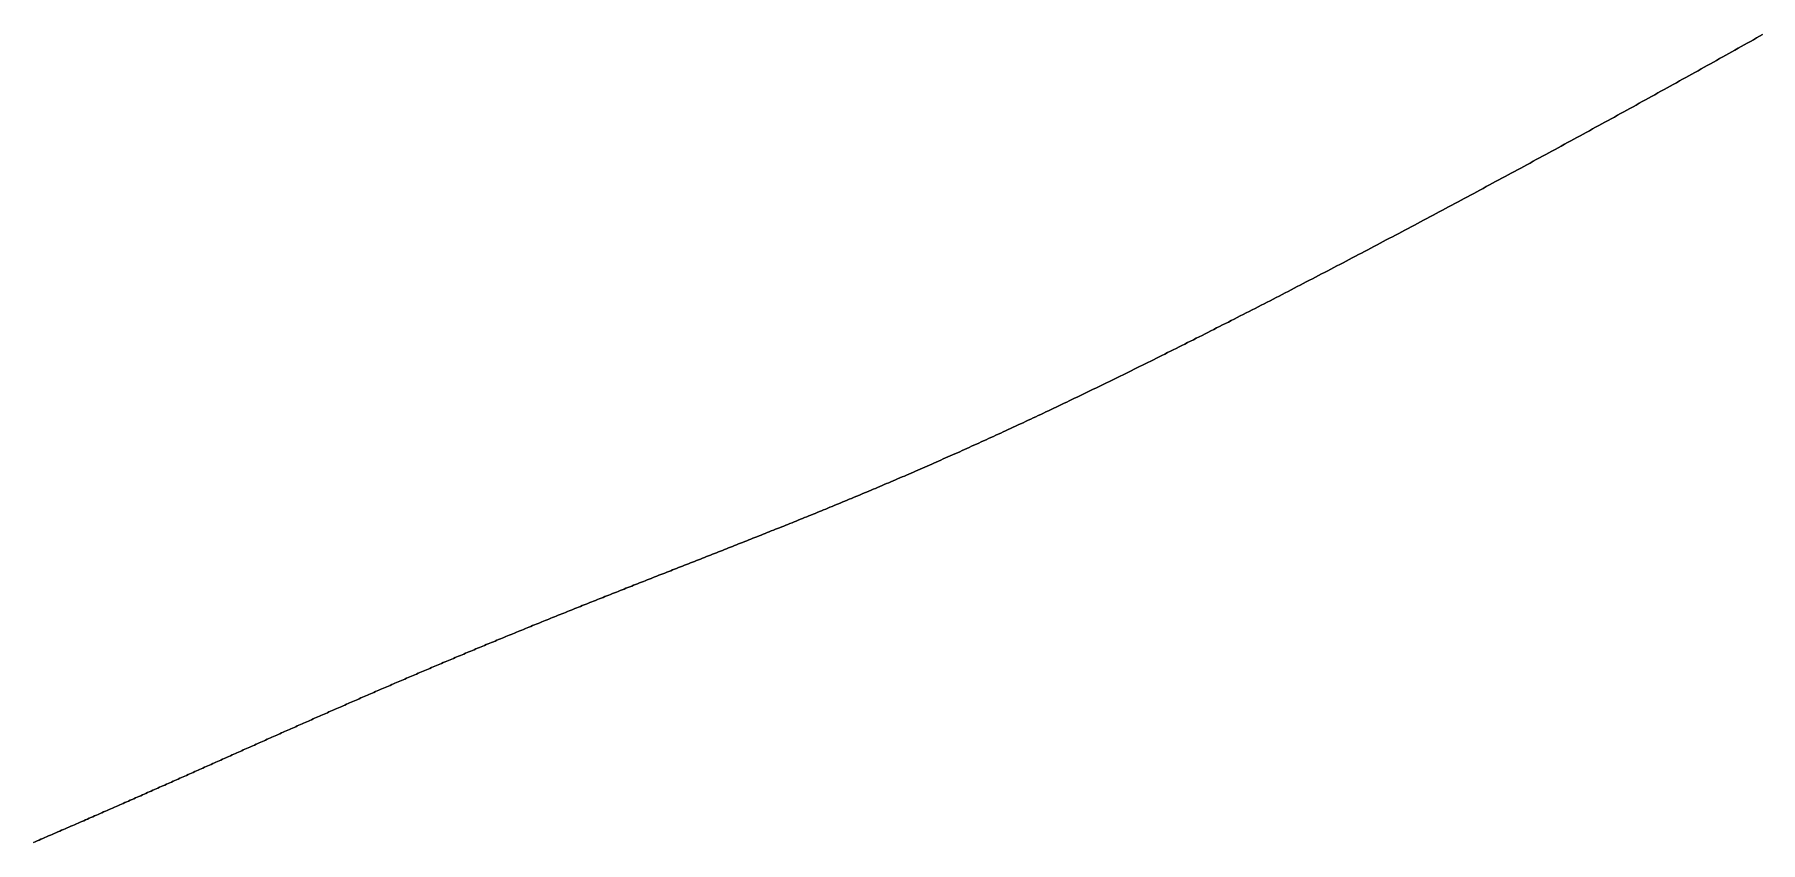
# Model space of a CAD drawing. Header units: inches. Extents: x 130170 to 284068, y 377793 to 804530.
# Drawn here: x 252282.86 to 252325.42, y 753096.95 to 753116.86 of the extents above; entities that cross this region are included whole.
import ezdxf

# ---------------------------------------------------------------- set-up
doc = ezdxf.new("R2010")
doc.units = ezdxf.units.IN
doc.header["$MEASUREMENT"] = 0
doc.layers.add('muni_il', color=7, linetype='Continuous')

msp = doc.modelspace()

# ---------------------------------------------------------------- linework, layer by layer
at = {"layer": 'muni_il'}
for points in [[(252325.472, 753116.862), (252325.397, 753116.82), (252325.321, 753116.777), (252325.246, 753116.735), (252325.17, 753116.692), (252325.094, 753116.65), (252325.019, 753116.607), (252324.943, 753116.565), (252324.867, 753116.523), (252324.791, 753116.48), (252324.716, 753116.438), (252324.64, 753116.395), (252324.564, 753116.353), (252324.488, 753116.31), (252324.412, 753116.268), (252324.336, 753116.225), (252324.26, 753116.183), (252324.184, 753116.141), (252324.108, 753116.098), (252324.032, 753116.056), (252323.956, 753116.013), (252323.88, 753115.971), (252323.804, 753115.929), (252323.728, 753115.886), (252323.652, 753115.844), (252323.575, 753115.802), (252323.499, 753115.759), (252323.423, 753115.717), (252323.347, 753115.674), (252323.27, 753115.632), (252323.194, 753115.59), (252323.117, 753115.548), (252323.041, 753115.505), (252322.965, 753115.463), (252322.888, 753115.421), (252322.812, 753115.378), (252322.735, 753115.336), (252322.659, 753115.294), (252322.582, 753115.252), (252322.506, 753115.209), (252322.429, 753115.167), (252322.353, 753115.125), (252322.276, 753115.083), (252322.199, 753115.04), (252322.123, 753114.998), (252322.046, 753114.956), (252321.969, 753114.914), (252321.893, 753114.872), (252321.816, 753114.829), (252321.739, 753114.787), (252321.662, 753114.745), (252321.585, 753114.703), (252321.509, 753114.661), (252321.432, 753114.619), (252321.355, 753114.577), (252321.278, 753114.534), (252321.201, 753114.492), (252321.124, 753114.45), (252321.047, 753114.408), (252320.97, 753114.366), (252320.893, 753114.324), (252320.816, 753114.282), (252320.739, 753114.24), (252320.662, 753114.198), (252320.585, 753114.156), (252320.508, 753114.114), (252320.431, 753114.072), (252320.354, 753114.03), (252320.277, 753113.988), (252320.2, 753113.946), (252320.123, 753113.905), (252320.046, 753113.863), (252319.969, 753113.821), (252319.891, 753113.779), (252319.814, 753113.737), (252319.737, 753113.695), (252319.66, 753113.653), (252319.583, 753113.612), (252319.506, 753113.57), (252319.428, 753113.528), (252319.351, 753113.486), (252319.274, 753113.445), (252319.197, 753113.403), (252319.12, 753113.361), (252319.042, 753113.32), (252318.965, 753113.278), (252318.888, 753113.236), (252318.811, 753113.195), (252318.734, 753113.153), (252318.656, 753113.112), (252318.579, 753113.07), (252318.502, 753113.029), (252318.425, 753112.987), (252318.348, 753112.946), (252318.27, 753112.904), (252318.193, 753112.863), (252318.116, 753112.822), (252318.039, 753112.78), (252317.962, 753112.739), (252317.885, 753112.698), (252317.808, 753112.656), (252317.73, 753112.615), (252317.653, 753112.574), (252317.576, 753112.533), (252317.499, 753112.492), (252317.422, 753112.451), (252317.345, 753112.409), (252317.268, 753112.369), (252317.191, 753112.328), (252317.114, 753112.287), (252317.037, 753112.246), (252316.96, 753112.205), (252316.884, 753112.164), (252316.807, 753112.123), (252316.73, 753112.082), (252316.653, 753112.042), (252316.576, 753112.001), (252316.5, 753111.96), (252316.423, 753111.92), (252316.346, 753111.879), (252316.27, 753111.839), (252316.193, 753111.798), (252316.117, 753111.758), (252316.04, 753111.717), (252315.964, 753111.677), (252315.887, 753111.637), (252315.811, 753111.596), (252315.735, 753111.556), (252315.658, 753111.516), (252315.582, 753111.476), (252315.506, 753111.436), (252315.43, 753111.396), (252315.354, 753111.356), (252315.278, 753111.316), (252315.202, 753111.276), (252315.126, 753111.237), (252315.05, 753111.197), (252314.974, 753111.157), (252314.899, 753111.118), (252314.823, 753111.078), (252314.747, 753111.039), (252314.672, 753110.999), (252314.596, 753110.96), (252314.521, 753110.92), (252314.446, 753110.881), (252314.37, 753110.842), (252314.295, 753110.803), (252314.22, 753110.764), (252314.145, 753110.725), (252314.07, 753110.686), (252313.995, 753110.647), (252313.921, 753110.609), (252313.846, 753110.57), (252313.771, 753110.531), (252313.697, 753110.493), (252313.622, 753110.454), (252313.548, 753110.416), (252313.474, 753110.378), (252313.399, 753110.339), (252313.325, 753110.301), (252313.251, 753110.263), (252313.177, 753110.225), (252313.104, 753110.187), (252313.03, 753110.149), (252312.956, 753110.111), (252312.883, 753110.074), (252312.81, 753110.036), (252312.736, 753109.999), (252312.663, 753109.961), (252312.59, 753109.924), (252312.517, 753109.887), (252312.444, 753109.849), (252312.371, 753109.812), (252312.299, 753109.775), (252312.226, 753109.738), (252312.154, 753109.702), (252312.081, 753109.665), (252312.009, 753109.628), (252311.937, 753109.592), (252311.865, 753109.555), (252311.793, 753109.519), (252311.722, 753109.483), (252311.65, 753109.446), (252311.579, 753109.41), (252311.507, 753109.374), (252311.436, 753109.339), (252311.365, 753109.303), (252311.294, 753109.267), (252311.223, 753109.231), (252311.153, 753109.196), (252311.082, 753109.161), (252311.012, 753109.125), (252310.941, 753109.09), (252310.871, 753109.055), (252310.801, 753109.02), (252310.731, 753108.985), (252310.661, 753108.95), (252310.592, 753108.916), (252310.522, 753108.881), (252310.453, 753108.847), (252310.384, 753108.812), (252310.315, 753108.778), (252310.246, 753108.744), (252310.177, 753108.71), (252310.108, 753108.676), (252310.04, 753108.642), (252309.972, 753108.609), (252309.903, 753108.575), (252309.835, 753108.541), (252309.767, 753108.508), (252309.7, 753108.475), (252309.632, 753108.442), (252309.565, 753108.409), (252309.497, 753108.376), (252309.43, 753108.343), (252309.363, 753108.31), (252309.296, 753108.277), (252309.23, 753108.245), (252309.163, 753108.213), (252309.097, 753108.18), (252309.03, 753108.148), (252308.964, 753108.116), (252308.898, 753108.084), (252308.832, 753108.052), (252308.767, 753108.021), (252308.701, 753107.989), (252308.636, 753107.958), (252308.571, 753107.926), (252308.506, 753107.895), (252308.441, 753107.864), (252308.376, 753107.833), (252308.311, 753107.802), (252308.247, 753107.771), (252308.182, 753107.741), (252308.118, 753107.71), (252308.054, 753107.68), (252307.991, 753107.649), (252307.927, 753107.619), (252307.863, 753107.589), (252307.8, 753107.559), (252307.737, 753107.529), (252307.673, 753107.499), (252307.611, 753107.47), (252307.548, 753107.44), (252307.485, 753107.411), (252307.423, 753107.382), (252307.36, 753107.352), (252307.298, 753107.323), (252307.236, 753107.294), (252307.174, 753107.265), (252307.112, 753107.237), (252307.051, 753107.208), (252306.989, 753107.18), (252306.928, 753107.151), (252306.867, 753107.123), (252306.806, 753107.095), (252306.745, 753107.067), (252306.684, 753107.039), (252306.624, 753107.011), (252306.563, 753106.983), (252306.503, 753106.955), (252306.443, 753106.928), (252306.383, 753106.9), (252306.323, 753106.873), (252306.263, 753106.846), (252306.203, 753106.819), (252306.144, 753106.792), (252306.085, 753106.765), (252306.025, 753106.738), (252305.966, 753106.711), (252305.907, 753106.685), (252305.849, 753106.658), (252305.79, 753106.632), (252305.731, 753106.605), (252305.673, 753106.579), (252305.615, 753106.553), (252305.557, 753106.527), (252305.498, 753106.501), (252305.441, 753106.476), (252305.383, 753106.45), (252305.325, 753106.424), (252305.268, 753106.399), (252305.21, 753106.373), (252305.153, 753106.348), (252305.096, 753106.323), (252305.039, 753106.298), (252304.982, 753106.273), (252304.925, 753106.248), (252304.868, 753106.223), (252304.812, 753106.198), (252304.755, 753106.174), (252304.699, 753106.149), (252304.643, 753106.124), (252304.587, 753106.1), (252304.531, 753106.076), (252304.475, 753106.052), (252304.419, 753106.027), (252304.363, 753106.003), (252304.308, 753105.979), (252304.252, 753105.955), (252304.197, 753105.932), (252304.142, 753105.908), (252304.087, 753105.884), (252304.032, 753105.861), (252303.976, 753105.837), (252303.922, 753105.814), (252303.867, 753105.791), (252303.812, 753105.767), (252303.758, 753105.744), (252303.703, 753105.721), (252303.649, 753105.698), (252303.594, 753105.675), (252303.54, 753105.652), (252303.486, 753105.629), (252303.432, 753105.607), (252303.378, 753105.584), (252303.324, 753105.561), (252303.271, 753105.539), (252303.217, 753105.516), (252303.163, 753105.494), (252303.11, 753105.472), (252303.056, 753105.449), (252303.003, 753105.427), (252302.95, 753105.405), (252302.897, 753105.383), (252302.844, 753105.361), (252302.791, 753105.339), (252302.738, 753105.317), (252302.685, 753105.295), (252302.632, 753105.273), (252302.579, 753105.252), (252302.527, 753105.23), (252302.474, 753105.209), (252302.422, 753105.187), (252302.369, 753105.165), (252302.317, 753105.144), (252302.264, 753105.123), (252302.212, 753105.101), (252302.16, 753105.08), (252302.108, 753105.059), (252302.056, 753105.038), (252302.004, 753105.017), (252301.952, 753104.996), (252301.9, 753104.975), (252301.848, 753104.954), (252301.797, 753104.933), (252301.745, 753104.912), (252301.693, 753104.891), (252301.642, 753104.87), (252301.59, 753104.849), (252301.539, 753104.829), (252301.488, 753104.808), (252301.436, 753104.787), (252301.385, 753104.767), (252301.334, 753104.746), (252301.283, 753104.726), (252301.232, 753104.705), (252301.181, 753104.685), (252301.13, 753104.665), (252301.079, 753104.644), (252301.028, 753104.624), (252300.977, 753104.604), (252300.926, 753104.583), (252300.876, 753104.563), (252300.825, 753104.543), (252300.774, 753104.523), (252300.724, 753104.503), (252300.673, 753104.483), (252300.623, 753104.463), (252300.572, 753104.443), (252300.522, 753104.423), (252300.472, 753104.403), (252300.422, 753104.383), (252300.371, 753104.363), (252300.321, 753104.343), (252300.271, 753104.323), (252300.221, 753104.304), (252300.171, 753104.284), (252300.121, 753104.264), (252300.071, 753104.244), (252300.021, 753104.225), (252299.971, 753104.205), (252299.922, 753104.186), (252299.872, 753104.166), (252299.822, 753104.146), (252299.772, 753104.127), (252299.723, 753104.107), (252299.673, 753104.088), (252299.624, 753104.068), (252299.574, 753104.049), (252299.525, 753104.029), (252299.475, 753104.01), (252299.426, 753103.991), (252299.377, 753103.971), (252299.327, 753103.952), (252299.278, 753103.932), (252299.229, 753103.913), (252299.18, 753103.894), (252299.131, 753103.875), (252299.082, 753103.855), (252299.033, 753103.836), (252298.984, 753103.817), (252298.935, 753103.798), (252298.886, 753103.779), (252298.838, 753103.759), (252298.789, 753103.74), (252298.74, 753103.721), (252298.692, 753103.702), (252298.643, 753103.683), (252298.594, 753103.664), (252298.546, 753103.645), (252298.497, 753103.626), (252298.449, 753103.607), (252298.401, 753103.588), (252298.352, 753103.569), (252298.304, 753103.55), (252298.256, 753103.531), (252298.207, 753103.512), (252298.159, 753103.493), (252298.111, 753103.474), (252298.063, 753103.455), (252298.015, 753103.436), (252297.967, 753103.418), (252297.919, 753103.399), (252297.872, 753103.38), (252297.824, 753103.361), (252297.776, 753103.342), (252297.728, 753103.323), (252297.68, 753103.305), (252297.633, 753103.286), (252297.585, 753103.267), (252297.538, 753103.248), (252297.49, 753103.23), (252297.443, 753103.211), (252297.396, 753103.192), (252297.348, 753103.173), (252297.301, 753103.155), (252297.254, 753103.136), (252297.207, 753103.117), (252297.16, 753103.099), (252297.112, 753103.08), (252297.065, 753103.062), (252297.019, 753103.043), (252296.972, 753103.024), (252296.925, 753103.006), (252296.878, 753102.987), (252296.831, 753102.969), (252296.785, 753102.95), (252296.738, 753102.932), (252296.691, 753102.913), (252296.645, 753102.895), (252296.598, 753102.876), (252296.552, 753102.858), (252296.506, 753102.839), (252296.459, 753102.821), (252296.413, 753102.802), (252296.367, 753102.784), (252296.321, 753102.765), (252296.275, 753102.747), (252296.229, 753102.728), (252296.183, 753102.71), (252296.137, 753102.692), (252296.091, 753102.673), (252296.045, 753102.655), (252295.999, 753102.636), (252295.954, 753102.618), (252295.908, 753102.6), (252295.862, 753102.582), (252295.817, 753102.563), (252295.772, 753102.545), (252295.726, 753102.527), (252295.681, 753102.508), (252295.635, 753102.49), (252295.59, 753102.472), (252295.545, 753102.454), (252295.5, 753102.435), (252295.455, 753102.417), (252295.41, 753102.399), (252295.365, 753102.381), (252295.32, 753102.363), (252295.275, 753102.344), (252295.23, 753102.326), (252295.186, 753102.308), (252295.141, 753102.29), (252295.096, 753102.272), (252295.052, 753102.254), (252295.007, 753102.236), (252294.963, 753102.217), (252294.919, 753102.199), (252294.874, 753102.181), (252294.83, 753102.163), (252294.786, 753102.145), (252294.742, 753102.127), (252294.698, 753102.109), (252294.654, 753102.091), (252294.61, 753102.073), (252294.566, 753102.055), (252294.522, 753102.037), (252294.478, 753102.019), (252294.434, 753102.001), (252294.391, 753101.983), (252294.347, 753101.965), (252294.304, 753101.947), (252294.26, 753101.929), (252294.217, 753101.911), (252294.173, 753101.893), (252294.13, 753101.875), (252294.087, 753101.858), (252294.043, 753101.84), (252294, 753101.822), (252293.957, 753101.804), (252293.914, 753101.786), (252293.871, 753101.768), (252293.828, 753101.75), (252293.785, 753101.733), (252293.742, 753101.715), (252293.7, 753101.697), (252293.657, 753101.679), (252293.614, 753101.661), (252293.572, 753101.644), (252293.529, 753101.626), (252293.487, 753101.608), (252293.444, 753101.59), (252293.402, 753101.573), (252293.36, 753101.555), (252293.317, 753101.537), (252293.275, 753101.52), (252293.233, 753101.502), (252293.191, 753101.484), (252293.149, 753101.467), (252293.107, 753101.449), (252293.065, 753101.431), (252293.023, 753101.414), (252292.981, 753101.396), (252292.939, 753101.378), (252292.897, 753101.361), (252292.856, 753101.343), (252292.814, 753101.325), (252292.773, 753101.308), (252292.731, 753101.29), (252292.689, 753101.273), (252292.648, 753101.255), (252292.607, 753101.238), (252292.565, 753101.22), (252292.524, 753101.203), (252292.483, 753101.185), (252292.441, 753101.167), (252292.4, 753101.15), (252292.359, 753101.132), (252292.318, 753101.115), (252292.277, 753101.097), (252292.236, 753101.08), (252292.195, 753101.062), (252292.154, 753101.045), (252292.114, 753101.028), (252292.073, 753101.01), (252292.032, 753100.993), (252291.991, 753100.975), (252291.951, 753100.958), (252291.91, 753100.94), (252291.869, 753100.923), (252291.829, 753100.906), (252291.788, 753100.888), (252291.748, 753100.871), (252291.708, 753100.853), (252291.667, 753100.836), (252291.627, 753100.819), (252291.587, 753100.801), (252291.546, 753100.784), (252291.506, 753100.767), (252291.466, 753100.749), (252291.426, 753100.732), (252291.386, 753100.715), (252291.346, 753100.697), (252291.306, 753100.68), (252291.266, 753100.663), (252291.226, 753100.645), (252291.186, 753100.628), (252291.146, 753100.611), (252291.106, 753100.593), (252291.066, 753100.576), (252291.026, 753100.559), (252290.987, 753100.541), (252290.947, 753100.524), (252290.907, 753100.507), (252290.868, 753100.49), (252290.828, 753100.472), (252290.788, 753100.455), (252290.749, 753100.438), (252290.709, 753100.42), (252290.67, 753100.403), (252290.63, 753100.386), (252290.591, 753100.369), (252290.551, 753100.351), (252290.512, 753100.334), (252290.473, 753100.317), (252290.433, 753100.3), (252290.394, 753100.283), (252290.355, 753100.265), (252290.315, 753100.248), (252290.276, 753100.231), (252290.237, 753100.214), (252290.197, 753100.196), (252290.158, 753100.179), (252290.119, 753100.162), (252290.08, 753100.145), (252290.041, 753100.128), (252290.002, 753100.11), (252289.962, 753100.093), (252289.923, 753100.076), (252289.884, 753100.059), (252289.845, 753100.041), (252289.806, 753100.024), (252289.767, 753100.007), (252289.728, 753099.99), (252289.689, 753099.972), (252289.65, 753099.955), (252289.611, 753099.938), (252289.572, 753099.921), (252289.533, 753099.903), (252289.494, 753099.886), (252289.455, 753099.869), (252289.416, 753099.852), (252289.377, 753099.834), (252289.338, 753099.817), (252289.299, 753099.8), (252289.26, 753099.783), (252289.221, 753099.765), (252289.182, 753099.748), (252289.143, 753099.731), (252289.104, 753099.713), (252289.065, 753099.696), (252289.026, 753099.679), (252288.987, 753099.661), (252288.948, 753099.644), (252288.909, 753099.627), (252288.87, 753099.609), (252288.831, 753099.592), (252288.792, 753099.575), (252288.753, 753099.557), (252288.714, 753099.54), (252288.675, 753099.523), (252288.636, 753099.505), (252288.597, 753099.488), (252288.558, 753099.47), (252288.519, 753099.453), (252288.479, 753099.436), (252288.44, 753099.418), (252288.401, 753099.401), (252288.362, 753099.383), (252288.323, 753099.366), (252288.284, 753099.348), (252288.244, 753099.331), (252288.205, 753099.313), (252288.166, 753099.296), (252288.126, 753099.278), (252288.087, 753099.261), (252288.048, 753099.243), (252288.008, 753099.226), (252287.969, 753099.208), (252287.929, 753099.191), (252287.89, 753099.173), (252287.851, 753099.155), (252287.811, 753099.138), (252287.771, 753099.12), (252287.732, 753099.102), (252287.692, 753099.085), (252287.653, 753099.067), (252287.613, 753099.049), (252287.573, 753099.032), (252287.533, 753099.014), (252287.494, 753098.996), (252287.454, 753098.978), (252287.414, 753098.96), (252287.374, 753098.943), (252287.334, 753098.925), (252287.294, 753098.907), (252287.254, 753098.889), (252287.214, 753098.871), (252287.173, 753098.853), (252287.133, 753098.835), (252287.093, 753098.817), (252287.053, 753098.799), (252287.012, 753098.781), (252286.972, 753098.763), (252286.931, 753098.745), (252286.891, 753098.727), (252286.85, 753098.709), (252286.81, 753098.691), (252286.769, 753098.673), (252286.728, 753098.655), (252286.688, 753098.637), (252286.647, 753098.618), (252286.606, 753098.6), (252286.565, 753098.582), (252286.524, 753098.564), (252286.483, 753098.545), (252286.442, 753098.527), (252286.4, 753098.509), (252286.359, 753098.49), (252286.318, 753098.472), (252286.276, 753098.454), (252286.235, 753098.435), (252286.193, 753098.417), (252286.152, 753098.398), (252286.11, 753098.38), (252286.069, 753098.361), (252286.027, 753098.343), (252285.985, 753098.324), (252285.943, 753098.305), (252285.901, 753098.287), (252285.859, 753098.268), (252285.817, 753098.249), (252285.775, 753098.231), (252285.732, 753098.212), (252285.69, 753098.193), (252285.647, 753098.174), (252285.605, 753098.156), (252285.562, 753098.137), (252285.52, 753098.118), (252285.477, 753098.099), (252285.434, 753098.08), (252285.392, 753098.061), (252285.349, 753098.042), (252285.306, 753098.023), (252285.263, 753098.004), (252285.219, 753097.985), (252285.176, 753097.966), (252285.133, 753097.947), (252285.089, 753097.928), (252285.046, 753097.909), (252285.003, 753097.89), (252284.959, 753097.871), (252284.915, 753097.851), (252284.872, 753097.832), (252284.828, 753097.813), (252284.784, 753097.794), (252284.74, 753097.774), (252284.696, 753097.755), (252284.652, 753097.736), (252284.608, 753097.716), (252284.563, 753097.697), (252284.519, 753097.677), (252284.474, 753097.658), (252284.43, 753097.638), (252284.386, 753097.619), (252284.341, 753097.6), (252284.296, 753097.58), (252284.251, 753097.56), (252284.207, 753097.541), (252284.162, 753097.521), (252284.117, 753097.502), (252284.072, 753097.482), (252284.027, 753097.462), (252283.981, 753097.443), (252283.936, 753097.423), (252283.891, 753097.403), (252283.845, 753097.384), (252283.8, 753097.364), (252283.754, 753097.344), (252283.709, 753097.324), (252283.663, 753097.304), (252283.617, 753097.285), (252283.571, 753097.265), (252283.526, 753097.245), (252283.48, 753097.225), (252283.434, 753097.205), (252283.388, 753097.185), (252283.341, 753097.165), (252283.295, 753097.145), (252283.249, 753097.125), (252283.203, 753097.106), (252283.156, 753097.086), (252283.11, 753097.066), (252283.064, 753097.046), (252283.017, 753097.026), (252282.97, 753097.006), (252282.924, 753096.986), (252282.877, 753096.965), (252282.83, 753096.945)], [(252282.83, 753096.945), (252282.877, 753096.965), (252282.924, 753096.986), (252282.97, 753097.006), (252283.017, 753097.026), (252283.064, 753097.046), (252283.11, 753097.066), (252283.156, 753097.086), (252283.203, 753097.106), (252283.249, 753097.125), (252283.295, 753097.145), (252283.341, 753097.165), (252283.388, 753097.185), (252283.434, 753097.205), (252283.48, 753097.225), (252283.526, 753097.245), (252283.571, 753097.265), (252283.617, 753097.285), (252283.663, 753097.304), (252283.709, 753097.324), (252283.754, 753097.344), (252283.8, 753097.364), (252283.845, 753097.384), (252283.891, 753097.403), (252283.936, 753097.423), (252283.981, 753097.443), (252284.027, 753097.462), (252284.072, 753097.482), (252284.117, 753097.502), (252284.162, 753097.521), (252284.207, 753097.541), (252284.251, 753097.56), (252284.296, 753097.58), (252284.341, 753097.6), (252284.386, 753097.619), (252284.43, 753097.638), (252284.474, 753097.658), (252284.519, 753097.677), (252284.563, 753097.697), (252284.608, 753097.716), (252284.652, 753097.736), (252284.696, 753097.755), (252284.74, 753097.774), (252284.784, 753097.794), (252284.828, 753097.813), (252284.872, 753097.832), (252284.915, 753097.851), (252284.959, 753097.871), (252285.003, 753097.89), (252285.046, 753097.909), (252285.089, 753097.928), (252285.133, 753097.947), (252285.176, 753097.966), (252285.219, 753097.985), (252285.263, 753098.004), (252285.306, 753098.023), (252285.349, 753098.042), (252285.392, 753098.061), (252285.434, 753098.08), (252285.477, 753098.099), (252285.52, 753098.118), (252285.562, 753098.137), (252285.605, 753098.156), (252285.647, 753098.174), (252285.69, 753098.193), (252285.732, 753098.212), (252285.775, 753098.231), (252285.817, 753098.249), (252285.859, 753098.268), (252285.901, 753098.287), (252285.943, 753098.305), (252285.985, 753098.324), (252286.027, 753098.343), (252286.069, 753098.361), (252286.11, 753098.38), (252286.152, 753098.398), (252286.193, 753098.417), (252286.235, 753098.435), (252286.276, 753098.454), (252286.318, 753098.472), (252286.359, 753098.49), (252286.4, 753098.509), (252286.442, 753098.527), (252286.483, 753098.545), (252286.524, 753098.564), (252286.565, 753098.582), (252286.606, 753098.6), (252286.647, 753098.618), (252286.688, 753098.637), (252286.728, 753098.655), (252286.769, 753098.673), (252286.81, 753098.691), (252286.85, 753098.709), (252286.891, 753098.727), (252286.931, 753098.745), (252286.972, 753098.763), (252287.012, 753098.781), (252287.053, 753098.799), (252287.093, 753098.817), (252287.133, 753098.835), (252287.173, 753098.853), (252287.214, 753098.871), (252287.254, 753098.889), (252287.294, 753098.907), (252287.334, 753098.925), (252287.374, 753098.943), (252287.414, 753098.96), (252287.454, 753098.978), (252287.494, 753098.996), (252287.533, 753099.014), (252287.573, 753099.032), (252287.613, 753099.049), (252287.653, 753099.067), (252287.692, 753099.085), (252287.732, 753099.102), (252287.771, 753099.12), (252287.811, 753099.138), (252287.851, 753099.155), (252287.89, 753099.173), (252287.929, 753099.191), (252287.969, 753099.208), (252288.008, 753099.226), (252288.048, 753099.243), (252288.087, 753099.261), (252288.126, 753099.278), (252288.166, 753099.296), (252288.205, 753099.313), (252288.244, 753099.331), (252288.284, 753099.348), (252288.323, 753099.366), (252288.362, 753099.383), (252288.401, 753099.401), (252288.44, 753099.418), (252288.479, 753099.436), (252288.519, 753099.453), (252288.558, 753099.47), (252288.597, 753099.488), (252288.636, 753099.505), (252288.675, 753099.523), (252288.714, 753099.54), (252288.753, 753099.557), (252288.792, 753099.575), (252288.831, 753099.592), (252288.87, 753099.609), (252288.909, 753099.627), (252288.948, 753099.644), (252288.987, 753099.661), (252289.026, 753099.679), (252289.065, 753099.696), (252289.104, 753099.713), (252289.143, 753099.731), (252289.182, 753099.748), (252289.221, 753099.765), (252289.26, 753099.783), (252289.299, 753099.8), (252289.338, 753099.817), (252289.377, 753099.834), (252289.416, 753099.852), (252289.455, 753099.869), (252289.494, 753099.886), (252289.533, 753099.903), (252289.572, 753099.921), (252289.611, 753099.938), (252289.65, 753099.955), (252289.689, 753099.972), (252289.728, 753099.99), (252289.767, 753100.007), (252289.806, 753100.024), (252289.845, 753100.041), (252289.884, 753100.059), (252289.923, 753100.076), (252289.962, 753100.093), (252290.002, 753100.11), (252290.041, 753100.128), (252290.08, 753100.145), (252290.119, 753100.162), (252290.158, 753100.179), (252290.197, 753100.196), (252290.237, 753100.214), (252290.276, 753100.231), (252290.315, 753100.248), (252290.355, 753100.265), (252290.394, 753100.283), (252290.433, 753100.3), (252290.473, 753100.317), (252290.512, 753100.334), (252290.551, 753100.351), (252290.591, 753100.369), (252290.63, 753100.386), (252290.67, 753100.403), (252290.709, 753100.42), (252290.749, 753100.438), (252290.788, 753100.455), (252290.828, 753100.472), (252290.868, 753100.49), (252290.907, 753100.507), (252290.947, 753100.524), (252290.987, 753100.541), (252291.026, 753100.559), (252291.066, 753100.576), (252291.106, 753100.593), (252291.146, 753100.611), (252291.186, 753100.628), (252291.226, 753100.645), (252291.266, 753100.663), (252291.306, 753100.68), (252291.346, 753100.697), (252291.386, 753100.715), (252291.426, 753100.732), (252291.466, 753100.749), (252291.506, 753100.767), (252291.546, 753100.784), (252291.587, 753100.801), (252291.627, 753100.819), (252291.667, 753100.836), (252291.708, 753100.853), (252291.748, 753100.871), (252291.788, 753100.888), (252291.829, 753100.906), (252291.869, 753100.923), (252291.91, 753100.94), (252291.951, 753100.958), (252291.991, 753100.975), (252292.032, 753100.993), (252292.073, 753101.01), (252292.114, 753101.028), (252292.154, 753101.045), (252292.195, 753101.062), (252292.236, 753101.08), (252292.277, 753101.097), (252292.318, 753101.115), (252292.359, 753101.132), (252292.4, 753101.15), (252292.441, 753101.167), (252292.483, 753101.185), (252292.524, 753101.203), (252292.565, 753101.22), (252292.607, 753101.238), (252292.648, 753101.255), (252292.689, 753101.273), (252292.731, 753101.29), (252292.773, 753101.308), (252292.814, 753101.325), (252292.856, 753101.343), (252292.897, 753101.361), (252292.939, 753101.378), (252292.981, 753101.396), (252293.023, 753101.414), (252293.065, 753101.431), (252293.107, 753101.449), (252293.149, 753101.467), (252293.191, 753101.484), (252293.233, 753101.502), (252293.275, 753101.52), (252293.317, 753101.537), (252293.36, 753101.555), (252293.402, 753101.573), (252293.444, 753101.59), (252293.487, 753101.608), (252293.529, 753101.626), (252293.572, 753101.644), (252293.614, 753101.661), (252293.657, 753101.679), (252293.7, 753101.697), (252293.742, 753101.715), (252293.785, 753101.733), (252293.828, 753101.75), (252293.871, 753101.768), (252293.914, 753101.786), (252293.957, 753101.804), (252294, 753101.822), (252294.043, 753101.84), (252294.087, 753101.858), (252294.13, 753101.875), (252294.173, 753101.893), (252294.217, 753101.911), (252294.26, 753101.929), (252294.304, 753101.947), (252294.347, 753101.965), (252294.391, 753101.983), (252294.434, 753102.001), (252294.478, 753102.019), (252294.522, 753102.037), (252294.566, 753102.055), (252294.61, 753102.073), (252294.654, 753102.091), (252294.698, 753102.109), (252294.742, 753102.127), (252294.786, 753102.145), (252294.83, 753102.163), (252294.874, 753102.181), (252294.919, 753102.199), (252294.963, 753102.217), (252295.007, 753102.236), (252295.052, 753102.254), (252295.096, 753102.272), (252295.141, 753102.29), (252295.186, 753102.308), (252295.23, 753102.326), (252295.275, 753102.344), (252295.32, 753102.363), (252295.365, 753102.381), (252295.41, 753102.399), (252295.455, 753102.417), (252295.5, 753102.435), (252295.545, 753102.454), (252295.59, 753102.472), (252295.635, 753102.49), (252295.681, 753102.508), (252295.726, 753102.527), (252295.772, 753102.545), (252295.817, 753102.563), (252295.862, 753102.582), (252295.908, 753102.6), (252295.954, 753102.618), (252295.999, 753102.636), (252296.045, 753102.655), (252296.091, 753102.673), (252296.137, 753102.692), (252296.183, 753102.71), (252296.229, 753102.728), (252296.275, 753102.747), (252296.321, 753102.765), (252296.367, 753102.784), (252296.413, 753102.802), (252296.459, 753102.821), (252296.506, 753102.839), (252296.552, 753102.858), (252296.598, 753102.876), (252296.645, 753102.895), (252296.691, 753102.913), (252296.738, 753102.932), (252296.785, 753102.95), (252296.831, 753102.969), (252296.878, 753102.987), (252296.925, 753103.006), (252296.972, 753103.024), (252297.019, 753103.043), (252297.065, 753103.062), (252297.112, 753103.08), (252297.16, 753103.099), (252297.207, 753103.117), (252297.254, 753103.136), (252297.301, 753103.155), (252297.348, 753103.173), (252297.396, 753103.192), (252297.443, 753103.211), (252297.49, 753103.23), (252297.538, 753103.248), (252297.585, 753103.267), (252297.633, 753103.286), (252297.68, 753103.305), (252297.728, 753103.323), (252297.776, 753103.342), (252297.824, 753103.361), (252297.872, 753103.38), (252297.919, 753103.399), (252297.967, 753103.418), (252298.015, 753103.436), (252298.063, 753103.455), (252298.111, 753103.474), (252298.159, 753103.493), (252298.207, 753103.512), (252298.256, 753103.531), (252298.304, 753103.55), (252298.352, 753103.569), (252298.401, 753103.588), (252298.449, 753103.607), (252298.497, 753103.626), (252298.546, 753103.645), (252298.594, 753103.664), (252298.643, 753103.683), (252298.692, 753103.702), (252298.74, 753103.721), (252298.789, 753103.74), (252298.838, 753103.759), (252298.886, 753103.779), (252298.935, 753103.798), (252298.984, 753103.817), (252299.033, 753103.836), (252299.082, 753103.855), (252299.131, 753103.875), (252299.18, 753103.894), (252299.229, 753103.913), (252299.278, 753103.932), (252299.327, 753103.952), (252299.377, 753103.971), (252299.426, 753103.991), (252299.475, 753104.01), (252299.525, 753104.029), (252299.574, 753104.049), (252299.624, 753104.068), (252299.673, 753104.088), (252299.723, 753104.107), (252299.772, 753104.127), (252299.822, 753104.146), (252299.872, 753104.166), (252299.922, 753104.186), (252299.971, 753104.205), (252300.021, 753104.225), (252300.071, 753104.244), (252300.121, 753104.264), (252300.171, 753104.284), (252300.221, 753104.304), (252300.271, 753104.323), (252300.321, 753104.343), (252300.371, 753104.363), (252300.422, 753104.383), (252300.472, 753104.403), (252300.522, 753104.423), (252300.572, 753104.443), (252300.623, 753104.463), (252300.673, 753104.483), (252300.724, 753104.503), (252300.774, 753104.523), (252300.825, 753104.543), (252300.876, 753104.563), (252300.926, 753104.583), (252300.977, 753104.604), (252301.028, 753104.624), (252301.079, 753104.644), (252301.13, 753104.665), (252301.181, 753104.685), (252301.232, 753104.705), (252301.283, 753104.726), (252301.334, 753104.746), (252301.385, 753104.767), (252301.436, 753104.787), (252301.488, 753104.808), (252301.539, 753104.829), (252301.59, 753104.849), (252301.642, 753104.87), (252301.693, 753104.891), (252301.745, 753104.912), (252301.797, 753104.933), (252301.848, 753104.954), (252301.9, 753104.975), (252301.952, 753104.996), (252302.004, 753105.017), (252302.056, 753105.038), (252302.108, 753105.059), (252302.16, 753105.08), (252302.212, 753105.101), (252302.264, 753105.123), (252302.317, 753105.144), (252302.369, 753105.165), (252302.422, 753105.187), (252302.474, 753105.209), (252302.527, 753105.23), (252302.579, 753105.252), (252302.632, 753105.273), (252302.685, 753105.295), (252302.738, 753105.317), (252302.791, 753105.339), (252302.844, 753105.361), (252302.897, 753105.383), (252302.95, 753105.405), (252303.003, 753105.427), (252303.056, 753105.449), (252303.11, 753105.472), (252303.163, 753105.494), (252303.217, 753105.516), (252303.271, 753105.539), (252303.324, 753105.561), (252303.378, 753105.584), (252303.432, 753105.607), (252303.486, 753105.629), (252303.54, 753105.652), (252303.594, 753105.675), (252303.649, 753105.698), (252303.703, 753105.721), (252303.758, 753105.744), (252303.812, 753105.767), (252303.867, 753105.791), (252303.922, 753105.814), (252303.976, 753105.837), (252304.032, 753105.861), (252304.087, 753105.884), (252304.142, 753105.908), (252304.197, 753105.932), (252304.252, 753105.955), (252304.308, 753105.979), (252304.363, 753106.003), (252304.419, 753106.027), (252304.475, 753106.052), (252304.531, 753106.076), (252304.587, 753106.1), (252304.643, 753106.124), (252304.699, 753106.149), (252304.755, 753106.174), (252304.812, 753106.198), (252304.868, 753106.223), (252304.925, 753106.248), (252304.982, 753106.273), (252305.039, 753106.298), (252305.096, 753106.323), (252305.153, 753106.348), (252305.21, 753106.373), (252305.268, 753106.399), (252305.325, 753106.424), (252305.383, 753106.45), (252305.441, 753106.476), (252305.498, 753106.501), (252305.557, 753106.527), (252305.615, 753106.553), (252305.673, 753106.579), (252305.731, 753106.605), (252305.79, 753106.632), (252305.849, 753106.658), (252305.907, 753106.685), (252305.966, 753106.711), (252306.025, 753106.738), (252306.085, 753106.765), (252306.144, 753106.792), (252306.203, 753106.819), (252306.263, 753106.846), (252306.323, 753106.873), (252306.383, 753106.9), (252306.443, 753106.928), (252306.503, 753106.955), (252306.563, 753106.983), (252306.624, 753107.011), (252306.684, 753107.039), (252306.745, 753107.067), (252306.806, 753107.095), (252306.867, 753107.123), (252306.928, 753107.151), (252306.989, 753107.18), (252307.051, 753107.208), (252307.112, 753107.237), (252307.174, 753107.265), (252307.236, 753107.294), (252307.298, 753107.323), (252307.36, 753107.352), (252307.423, 753107.382), (252307.485, 753107.411), (252307.548, 753107.44), (252307.611, 753107.47), (252307.673, 753107.499), (252307.737, 753107.529), (252307.8, 753107.559), (252307.863, 753107.589), (252307.927, 753107.619), (252307.991, 753107.649), (252308.054, 753107.68), (252308.118, 753107.71), (252308.182, 753107.741), (252308.247, 753107.771), (252308.311, 753107.802), (252308.376, 753107.833), (252308.441, 753107.864), (252308.506, 753107.895), (252308.571, 753107.926), (252308.636, 753107.958), (252308.701, 753107.989), (252308.767, 753108.021), (252308.832, 753108.052), (252308.898, 753108.084), (252308.964, 753108.116), (252309.03, 753108.148), (252309.097, 753108.18), (252309.163, 753108.213), (252309.23, 753108.245), (252309.296, 753108.277), (252309.363, 753108.31), (252309.43, 753108.343), (252309.497, 753108.376), (252309.565, 753108.409), (252309.632, 753108.442), (252309.7, 753108.475), (252309.767, 753108.508), (252309.835, 753108.541), (252309.903, 753108.575), (252309.972, 753108.609), (252310.04, 753108.642), (252310.108, 753108.676), (252310.177, 753108.71), (252310.246, 753108.744), (252310.315, 753108.778), (252310.384, 753108.812), (252310.453, 753108.847), (252310.522, 753108.881), (252310.592, 753108.916), (252310.661, 753108.95), (252310.731, 753108.985), (252310.801, 753109.02), (252310.871, 753109.055), (252310.941, 753109.09), (252311.012, 753109.125), (252311.082, 753109.161), (252311.153, 753109.196), (252311.223, 753109.231), (252311.294, 753109.267), (252311.365, 753109.303), (252311.436, 753109.339), (252311.507, 753109.374), (252311.579, 753109.41), (252311.65, 753109.446), (252311.722, 753109.483), (252311.793, 753109.519), (252311.865, 753109.555), (252311.937, 753109.592), (252312.009, 753109.628), (252312.081, 753109.665), (252312.154, 753109.702), (252312.226, 753109.738), (252312.299, 753109.775), (252312.371, 753109.812), (252312.444, 753109.849), (252312.517, 753109.887), (252312.59, 753109.924), (252312.663, 753109.961), (252312.736, 753109.999), (252312.81, 753110.036), (252312.883, 753110.074), (252312.956, 753110.111), (252313.03, 753110.149), (252313.104, 753110.187), (252313.177, 753110.225), (252313.251, 753110.263), (252313.325, 753110.301), (252313.399, 753110.339), (252313.474, 753110.378), (252313.548, 753110.416), (252313.622, 753110.454), (252313.697, 753110.493), (252313.771, 753110.531), (252313.846, 753110.57), (252313.921, 753110.609), (252313.995, 753110.647), (252314.07, 753110.686), (252314.145, 753110.725), (252314.22, 753110.764), (252314.295, 753110.803), (252314.37, 753110.842), (252314.446, 753110.881), (252314.521, 753110.92), (252314.596, 753110.96), (252314.672, 753110.999), (252314.747, 753111.039), (252314.823, 753111.078), (252314.899, 753111.118), (252314.974, 753111.157), (252315.05, 753111.197), (252315.126, 753111.237), (252315.202, 753111.276), (252315.278, 753111.316), (252315.354, 753111.356), (252315.43, 753111.396), (252315.506, 753111.436), (252315.582, 753111.476), (252315.658, 753111.516), (252315.735, 753111.556), (252315.811, 753111.596), (252315.887, 753111.637), (252315.964, 753111.677), (252316.04, 753111.717), (252316.117, 753111.758), (252316.193, 753111.798), (252316.27, 753111.839), (252316.346, 753111.879), (252316.423, 753111.92), (252316.5, 753111.96), (252316.576, 753112.001), (252316.653, 753112.042), (252316.73, 753112.082), (252316.807, 753112.123), (252316.884, 753112.164), (252316.96, 753112.205), (252317.037, 753112.246), (252317.114, 753112.287), (252317.191, 753112.328), (252317.268, 753112.369), (252317.345, 753112.409), (252317.422, 753112.451), (252317.499, 753112.492), (252317.576, 753112.533), (252317.653, 753112.574), (252317.73, 753112.615), (252317.808, 753112.656), (252317.885, 753112.698), (252317.962, 753112.739), (252318.039, 753112.78), (252318.116, 753112.822), (252318.193, 753112.863), (252318.27, 753112.904), (252318.348, 753112.946), (252318.425, 753112.987), (252318.502, 753113.029), (252318.579, 753113.07), (252318.656, 753113.112), (252318.734, 753113.153), (252318.811, 753113.195), (252318.888, 753113.236), (252318.965, 753113.278), (252319.042, 753113.32), (252319.12, 753113.361), (252319.197, 753113.403), (252319.274, 753113.445), (252319.351, 753113.486), (252319.428, 753113.528), (252319.506, 753113.57), (252319.583, 753113.612), (252319.66, 753113.653), (252319.737, 753113.695), (252319.814, 753113.737), (252319.891, 753113.779), (252319.969, 753113.821), (252320.046, 753113.863), (252320.123, 753113.905), (252320.2, 753113.946), (252320.277, 753113.988), (252320.354, 753114.03), (252320.431, 753114.072), (252320.508, 753114.114), (252320.585, 753114.156), (252320.662, 753114.198), (252320.739, 753114.24), (252320.816, 753114.282), (252320.893, 753114.324), (252320.97, 753114.366), (252321.047, 753114.408), (252321.124, 753114.45), (252321.201, 753114.492), (252321.278, 753114.534), (252321.355, 753114.577), (252321.432, 753114.619), (252321.509, 753114.661), (252321.585, 753114.703), (252321.662, 753114.745), (252321.739, 753114.787), (252321.816, 753114.829), (252321.893, 753114.872), (252321.969, 753114.914), (252322.046, 753114.956), (252322.123, 753114.998), (252322.199, 753115.04), (252322.276, 753115.083), (252322.353, 753115.125), (252322.429, 753115.167), (252322.506, 753115.209), (252322.582, 753115.252), (252322.659, 753115.294), (252322.735, 753115.336), (252322.812, 753115.378), (252322.888, 753115.421), (252322.965, 753115.463), (252323.041, 753115.505), (252323.117, 753115.548), (252323.194, 753115.59), (252323.27, 753115.632), (252323.347, 753115.674), (252323.423, 753115.717), (252323.499, 753115.759), (252323.575, 753115.802), (252323.652, 753115.844), (252323.728, 753115.886), (252323.804, 753115.929), (252323.88, 753115.971), (252323.956, 753116.013), (252324.032, 753116.056), (252324.108, 753116.098), (252324.184, 753116.141), (252324.26, 753116.183), (252324.336, 753116.225), (252324.412, 753116.268), (252324.488, 753116.31), (252324.564, 753116.353), (252324.64, 753116.395), (252324.716, 753116.438), (252324.791, 753116.48), (252324.867, 753116.523), (252324.943, 753116.565), (252325.019, 753116.607), (252325.094, 753116.65), (252325.17, 753116.692), (252325.246, 753116.735), (252325.321, 753116.777), (252325.397, 753116.82), (252325.472, 753116.862)]]:
    msp.add_lwpolyline(points, dxfattribs=at)

doc.saveas('drawing.dxf')
